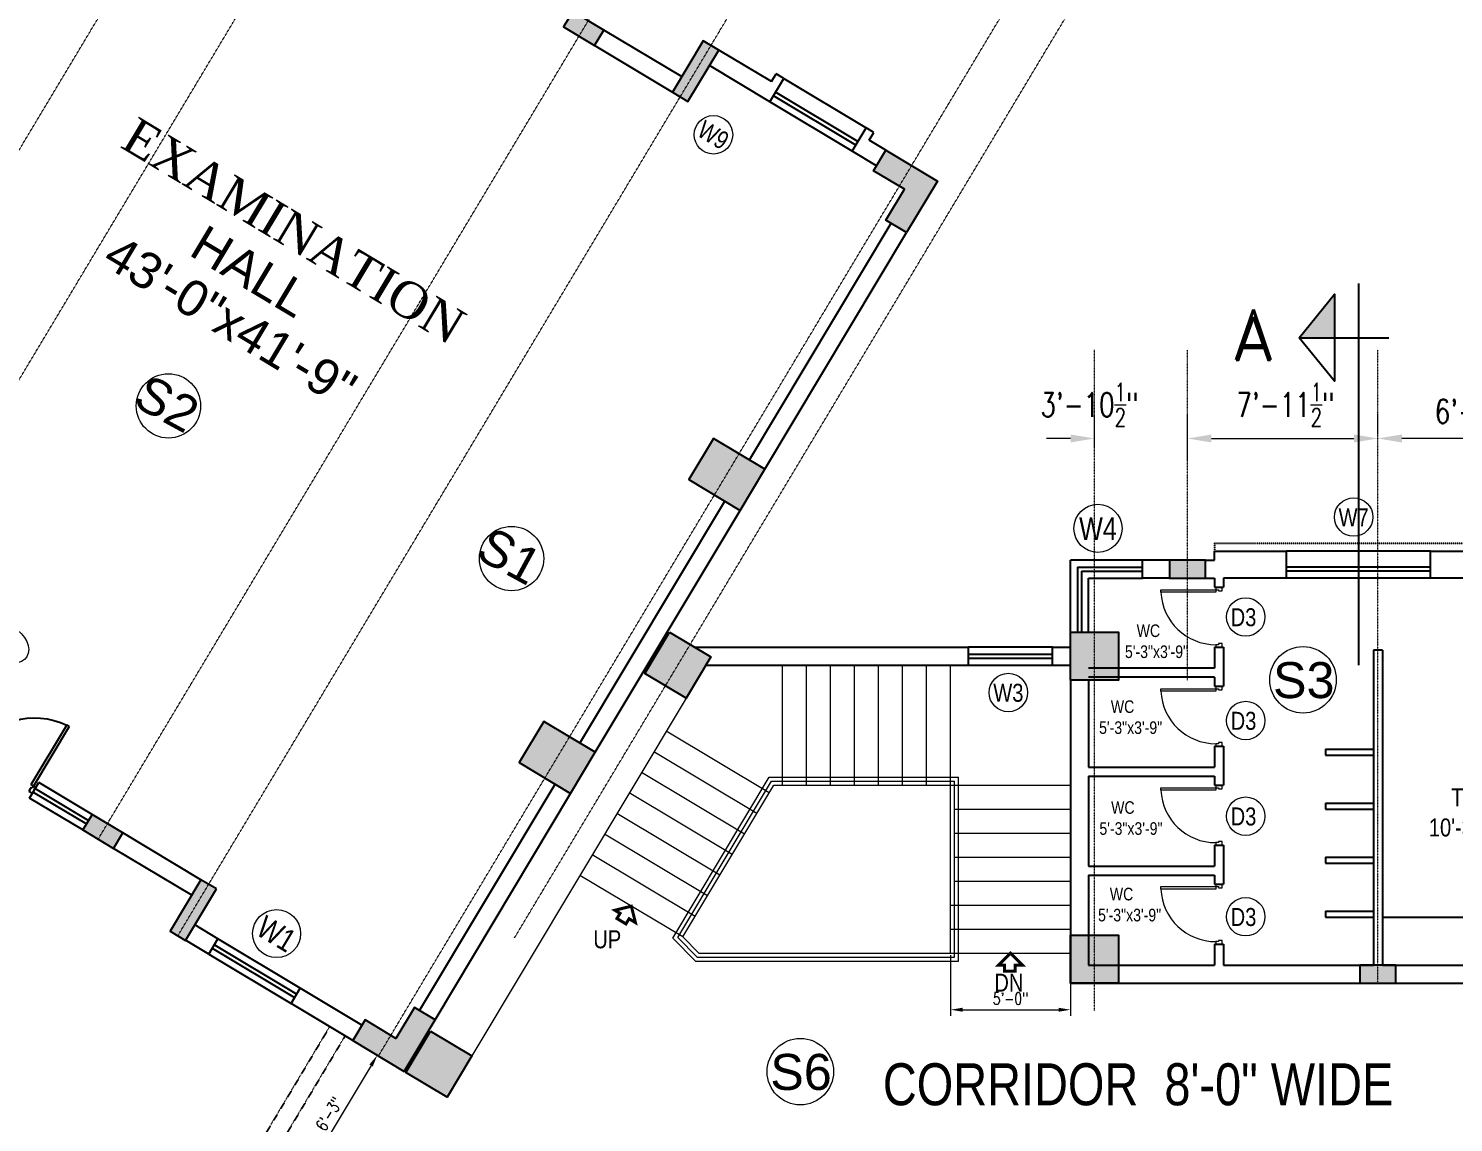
# Model space of a CAD drawing. Header units: inches. Extents: x -110725 to 51121, y 8404 to 44825.
# Drawn here: x 21882 to 22595, y 23442 to 23989 of the extents above; entities that cross this region are included whole.
import ezdxf

# ---------------------------------------------------------------- set-up
doc = ezdxf.new("R2010")
doc.units = ezdxf.units.IN
doc.header["$LTSCALE"] = 0.1
doc.header["$MEASUREMENT"] = 0
doc.linetypes.add('CENTER', pattern=[2, 1.25, -0.25, 0.25, -0.25])
doc.linetypes.add('DASHED', pattern=[0.75, 0.5, -0.25])
doc.layers.get('0').update_dxf_attribs({"color": 1, "lineweight": 0})
doc.layers.get('Defpoints').update_dxf_attribs({"lineweight": 0})
for name, color, linetype in [('COL', 6, 'Continuous'), ('Column Hatch', 7, 'Continuous'), ('GF', 1, 'Continuous'), ('GFW', 5, 'Continuous')]:
    doc.layers.add(name, color=color, linetype=linetype)
for name, color, linetype, lineweight in [('dim', 252, 'Continuous', 0), ('DOOR', 32, 'Continuous', 0), ('GRID', 8, 'CENTER', 0), ('stair', 5, 'Continuous', 0), ('TEXT', 3, 'Continuous', 0)]:
    doc.layers.add(name, color=color, linetype=linetype, lineweight=lineweight)
doc.styles.add('as', font='arial.ttf')
doc.styles.add('ATIF', font='arial.ttf')
doc.styles.add('EHSAN', font='arial.ttf', dxfattribs={"height": 54})
doc.styles.add('ROMAND', font='romand.shx')
doc.styles.add('ROMANS', font='arial.ttf', dxfattribs={"width": 0.8, "height": 15})
doc.styles.add('WORKING', font='romans.shx', dxfattribs={"width": 0.75})
doc.dimstyles.new('1-8', dxfattribs={"dimtxt": 6, "dimasz": 6, "dimexe": 3, "dimexo": 1, "dimgap": 2, "dimtad": 1, "dimdec": 1, "dimzin": 3, "dimdsep": 46, "dimlunit": 4, "dimtxsty": 'WORKING', "dimcen": 2, "dimdle": 3, "dimadec": 0, "dimazin": 0, "dimtfac": 0.75, "dimtdec": 1, "dimtofl": 0, "dimtmove": 1, "dimatfit": 0, "dimfxl": 4, "dimtolj": 1, "dimtzin": 0, "dimlwd": -1, "dimlwe": -1, "dimarcsym": 1})
doc.dimstyles.new('DIM1', dxfattribs={"dimtxt": 54, "dimasz": 6, "dimexe": 6, "dimexo": 3, "dimgap": 1, "dimtad": 0, "dimzin": 0, "dimdsep": 46, "dimlunit": 4, "dimtxsty": 'EHSAN', "dimblk": 'ARCHTICK', "dimcen": 3, "dimdle": 6, "dimclrd": 4, "dimclre": 4, "dimclrt": 6, "dimadec": 0, "dimazin": 0, "dimtfac": 1, "dimtofl": 0, "dimtmove": 1, "dimatfit": 3, "dimldrblk": 'ARCHTICK', "dimfxl": 4, "dimtolj": 1, "dimtzin": 3, "dimlwd": -1, "dimlwe": -1, "dimarcsym": 0})

# ---------------------------------------------------------------- blocks, each defined once
blk = doc.blocks.new('_ArchTick')
at = {"color": 0, "linetype": 'ByBlock', "const_width": 0.15}
blk.add_lwpolyline([(-0.5, -0.5), (0.5, 0.5)], dxfattribs=at)
blk = doc.blocks.new('*D2188')
at = {"layer": 'Defpoints', "color": 0, "transparency": 16777216}
for p in [(22502.48, 24844.24), (22366.67, 24608.79, 1175.74), (25455.72, 22826.98, 1175.74)]:
    blk.add_point(p, dxfattribs=at)
at = {"layer": 'dim', "color": 4, "transparency": 16777216}
for p, q in [((22481.69, 24856.23), (23947.22, 24010.89)), ((22368.17, 24611.39), (22505.48, 24849.44)), ((25612.32, 23050.44), (24146.78, 23895.78)), ((25457.21, 22829.58), (25594.52, 23067.63))]:
    blk.add_line(p, q, dxfattribs=at)
at = {"layer": 'dim', "color": 4, "transparency": 16777216, "xscale": 24, "yscale": 24, "zscale": 24}
for p, rotation in [((22502.48, 24844.24), 150.0229745556265), ((25591.53, 23062.43), 330.0229745556264)]:
    blk.add_blockref('_ArchTick', p, dxfattribs=dict(at, rotation=rotation))
at = {"layer": 'dim', "color": 6, "transparency": 16777216, "insert": (24047, 23953.34), "char_height": 54, "attachment_point": 5, "rotation": 330.02297, "style": 'EHSAN'}
blk.add_mtext('\\A1;297\'-2"', dxfattribs=at)
blk = doc.blocks.new('D2')
for p, q in [((-3, 34.85), (-1.5, 34.85)), ((-3, 1.85), (-3, 34.85)), ((-1.5, 34.85), (-1.5, 1.85)), ((-34.5, 1.88), (-36, 1.88)), ((-36, 1.88), (-36, -1.88)), ((-34.5, 0.38), (-34.5, 1.88)), ((-33.75, 0.38), (-34.5, 0.38)), ((-33.75, -1.88), (-33.75, 0.38)), ((-1.5, 1.85), (-3, 1.85)), ((-2.25, 0.38), (-2.25, -1.88)), ((-1.5, 0.38), (-2.25, 0.38)), ((0, 1.88), (-1.5, 1.88)), ((-1.5, 1.88), (-1.5, 0.38)), ((0, -1.88), (0, 1.88)), ((-36, -1.88), (-33.75, -1.88)), ((-2.25, -1.88), (0, -1.88))]:
    blk.add_line(p, q)
blk.add_arc((-1.5, 1.88), 33, 92.60525, 180)
blk = doc.blocks.new('*D3175')
at = {"layer": 'Defpoints', "color": 0, "transparency": 16777216}
for p in [(22040.45, 23485.08), (22001.91, 23420.73), (22018.02, 23411.08)]:
    blk.add_point(p, dxfattribs=at)
at = {"layer": 'dim', "color": 0, "transparency": 16777216}
for p, q in [((22041.31, 23484.56), (22059.14, 23473.88)), ((22053.48, 23470.28), (22021.11, 23416.22)), ((22002.77, 23420.21), (22020.6, 23409.53))]:
    blk.add_line(p, q, dxfattribs=at)
for points in [[(22052.62, 23470.79), (22054.34, 23469.76), (22056.57, 23475.42)], [(22020.25, 23416.74), (22021.96, 23415.71), (22018.02, 23411.08)]]:
    blk.add_solid(points, dxfattribs=at)
at = {"layer": 'dim', "color": 0, "transparency": 16777216, "insert": (22032.51, 23446.11), "char_height": 6, "attachment_point": 5, "rotation": 59.07994, "style": 'WORKING'}
blk.add_mtext('\\A1;6\'-3"', dxfattribs=at)
blk = doc.blocks.new('1414')
at = {"lineweight": -3}
for p, q in [((0, 0), (0, -27.81)), ((1.09, -27.81), (1.09, 0)), ((54.59, -27.81), (54.59, 0)), ((55.69, 0), (55.69, -27.81)), ((-1.09, -30.53), (-1.09, -27.8)), ((-1.09, -27.8), (0, -27.8)), ((0, -27.8), (0, -28.89)), ((0, -27.81), (1.09, -27.81)), ((55.69, -27.81), (54.59, -27.81)), ((55.69, -27.8), (55.69, -28.89)), ((56.78, -27.8), (55.69, -27.8)), ((56.78, -30.53), (56.78, -27.8)), ((0.55, -30.53), (-1.09, -30.53)), ((0, -28.89), (0.55, -28.89)), ((0.55, -28.89), (0.55, -30.53)), ((55.14, -28.89), (55.14, -30.53)), ((55.69, -28.89), (55.14, -28.89)), ((55.14, -30.53), (56.78, -30.53))]:
    blk.add_line(p, q, dxfattribs=at)
for points in [[(0, 0), (1.09, 0)], [(55.69, 0), (54.59, 0)]]:
    blk.add_lwpolyline(points, dxfattribs=at)
for centre, start, end in [((-1.41, -29.15), 0, 85.0896), ((57.1, -29.15), 94.9104, 180)]:
    blk.add_arc(centre, 29.25, start, end, dxfattribs=at)
blk = doc.blocks.new('*D3176')
at = {"layer": 'Defpoints', "color": 0, "transparency": 16777216}
for p in [(22343.32, 23526.47), (22403.32, 23526.47), (22403.32, 23498.17)]:
    blk.add_point(p, dxfattribs=at)
at = {"layer": 'dim', "color": 0, "transparency": 16777216}
for p, q in [((22343.32, 23525.47), (22343.32, 23495.17)), ((22403.32, 23525.47), (22403.32, 23495.17)), ((22349.32, 23498.17), (22397.32, 23498.17))]:
    blk.add_line(p, q, dxfattribs=at)
for points in [[(22349.32, 23499.17), (22349.32, 23497.17), (22343.32, 23498.17)], [(22397.32, 23499.17), (22397.32, 23497.17), (22403.32, 23498.17)]]:
    blk.add_solid(points, dxfattribs=at)
at = {"layer": 'dim', "color": 0, "transparency": 16777216, "insert": (22373.32, 23503.74), "char_height": 6, "attachment_point": 5, "style": 'WORKING'}
blk.add_mtext('\\A1;5\'-0"', dxfattribs=at)
blk = doc.blocks.new('Ar')
at = {"const_width": 1.5}
blk.add_lwpolyline([(-4.5, 0), (-4.5, 3), (-1.5, 3), (-1.5, 6), (4.5, 0), (-1.5, -6), (-1.5, -2.25), (-4.5, -2.25)], close=True, dxfattribs=at)
blk = doc.blocks.new('*D3190')
at = {"layer": 'Defpoints', "color": 0, "transparency": 16777216}
for p in [(21860.34, 24299.33), (21900.6, 24275.21), (21499.82, 23606.06)]:
    blk.add_point(p, dxfattribs=at)
at = {"layer": 'dim', "color": 0, "transparency": 16777216}
for p, q in [((21890.31, 24281.38), (21850.04, 24305.49)), ((21465.72, 23640.47), (21854.17, 24289.03)), ((21489.52, 23612.23), (21449.26, 23636.34))]:
    blk.add_line(p, q, dxfattribs=at)
for points in [[(21852.46, 24290.06), (21855.89, 24288), (21860.34, 24299.33)], [(21464, 23641.5), (21467.44, 23639.44), (21459.55, 23630.18)]]:
    blk.add_solid(points, dxfattribs=at)
at = {"layer": 'dim', "color": 0, "transparency": 16777216, "insert": (21652.1, 23969.45), "char_height": 12, "attachment_point": 5, "rotation": 59.08061, "style": 'WORKING'}
blk.add_mtext('\\A1;65\'-0"', dxfattribs=at)
blk = doc.blocks.new('*D3196')
at = {"layer": 'Defpoints', "color": 0, "transparency": 16777216}
for p in [(22557.07, 23783.84), (22557.07, 23774.45), (22632.82, 23763.45)]:
    blk.add_point(p, dxfattribs=at)
at = {"layer": 'dim', "color": 0, "transparency": 16777216}
for p, q in [((22557.07, 23786.45), (22557.07, 23795.84)), ((22632.82, 23775.45), (22632.82, 23795.84)), ((22620.82, 23783.84), (22569.07, 23783.84))]:
    blk.add_line(p, q, dxfattribs=at)
for points in [[(22569.07, 23785.84), (22569.07, 23781.84), (22557.07, 23783.84)], [(22620.82, 23785.84), (22620.82, 23781.84), (22632.82, 23783.84)]]:
    blk.add_solid(points, dxfattribs=at)
at = {"layer": 'dim', "color": 0, "transparency": 16777216, "insert": (22603.29, 23797.35), "char_height": 12, "attachment_point": 5, "style": 'WORKING'}
blk.add_mtext('\\A1;6\'-4"', dxfattribs=at)
blk = doc.blocks.new('*D3197')
at = {"layer": 'Defpoints', "color": 0, "transparency": 16777216}
for p in [(22557.07, 23783.84), (22557.07, 23774.45), (22461.82, 23760.62)]:
    blk.add_point(p, dxfattribs=at)
at = {"layer": 'dim', "color": 0, "transparency": 16777216}
for p, q in [((22461.82, 23772.62), (22461.82, 23795.84)), ((22557.07, 23786.45), (22557.07, 23795.84)), ((22473.82, 23783.84), (22545.07, 23783.84))]:
    blk.add_line(p, q, dxfattribs=at)
for points in [[(22473.82, 23785.84), (22473.82, 23781.84), (22461.82, 23783.84)], [(22545.07, 23785.84), (22545.07, 23781.84), (22557.07, 23783.84)]]:
    blk.add_solid(points, dxfattribs=at)
at = {"layer": 'dim', "color": 0, "transparency": 16777216, "insert": (22510.85, 23800.71), "char_height": 12, "attachment_point": 5, "style": 'WORKING'}
blk.add_mtext('\\A1;7\'-11{\\H0.75x;\\S1/2;}"', dxfattribs=at)
blk = doc.blocks.new('*D3198')
at = {"layer": 'Defpoints', "color": 0, "transparency": 16777216}
for p in [(22415.32, 23783.84), (22415.32, 23767.37), (22461.82, 23760.62)]:
    blk.add_point(p, dxfattribs=at)
at = {"layer": 'dim', "color": 0, "transparency": 16777216}
for p, q in [((22415.32, 23779.37), (22415.32, 23795.84)), ((22461.82, 23772.62), (22461.82, 23795.84)), ((22403.32, 23783.84), (22391.32, 23783.84)), ((22473.82, 23783.84), (22485.82, 23783.84))]:
    blk.add_line(p, q, dxfattribs=at)
for points in [[(22403.32, 23785.84), (22403.32, 23781.84), (22415.32, 23783.84)], [(22473.82, 23785.84), (22473.82, 23781.84), (22461.82, 23783.84)]]:
    blk.add_solid(points, dxfattribs=at)
at = {"layer": 'dim', "color": 0, "transparency": 16777216, "insert": (22412.79, 23800.71), "char_height": 12, "attachment_point": 5, "style": 'WORKING'}
blk.add_mtext('\\A1;3\'-10{\\H0.75x;\\S1/2;}"', dxfattribs=at)

msp = doc.modelspace()

# ---------------------------------------------------------------- hatches: boundary and pattern name
at = {"layer": 'Column Hatch'}
h = msp.add_hatch(color=256, dxfattribs=at)
h.dxf.hatch_style = 1
h.paths.add_polyline_path([(22169.80429, 23988.08045), (22154.35707, 23997.33253), (22149.73258, 23989.61151), (22165.17981, 23980.35943)])
h = msp.add_hatch(color=256, dxfattribs=at)
h.dxf.hatch_style = 1
h.paths.add_polyline_path([(22227.34932, 23978.09547), (22219.63746, 23982.73526), (22204.22278, 23956.99836), (22211.93465, 23952.35858)])
h = msp.add_hatch(color=256, dxfattribs=at)
h.dxf.hatch_style = 1
h.paths.add_polyline_path([(22321.31904, 23886.83629), (22311.00641, 23893.01933), (22320.25571, 23908.46117), (22304.81386, 23917.71047), (22310.99519, 23927.99626), (22336.7371, 23912.57821)])
h = msp.add_hatch(color=256, dxfattribs=at)
h.dxf.hatch_style = 1
h.paths.add_polyline_path([(22250.41328, 23768.4523), (22224.67639, 23783.86698), (22212.34465, 23763.27746), (22238.08154, 23747.86278)])
h = msp.add_hatch(color=256, dxfattribs=at)
h.dxf.hatch_style = 1
h.paths.add_polyline_path([(22470.82094, 23722.9645), (22452.8149, 23722.9645), (22452.8149, 23713.9645), (22470.82094, 23713.9645)])
h = msp.add_hatch(color=256, dxfattribs=at)
h.dxf.hatch_style = 1
h.paths.add_polyline_path([(22223.36395, 23674.63685), (22202.77471, 23686.96906), (22190.4425, 23666.37982), (22211.03174, 23654.04761)])
h = msp.add_hatch(color=256, dxfattribs=at)
h.dxf.hatch_style = 1
h.paths.add_polyline_path([(22427.32094, 23686.96906), (22403.32094, 23686.96906), (22403.32094, 23662.96906), (22427.32094, 23662.96906)])
h = msp.add_hatch(color=256, dxfattribs=at)
h.dxf.hatch_style = 1
h.paths.add_polyline_path([(22139.89416, 23642.31496), (22127.56242, 23621.72544), (22153.29931, 23606.31077), (22165.63106, 23626.90028)])
h = msp.add_hatch(color=256, dxfattribs=at)
h.dxf.hatch_style = 1
h.paths.add_polyline_path([(21929.33328, 23586.58897), (21913.88606, 23595.84104), (21909.26157, 23588.12002), (21924.70879, 23578.86795)])
h = msp.add_hatch(color=256, dxfattribs=at)
h.dxf.hatch_style = 1
h.paths.add_polyline_path([(21976.0853, 23558.58683), (21968.36423, 23563.21123), (21952.94955, 23537.47434), (21960.67062, 23532.84994)])
h = msp.add_hatch(color=256, dxfattribs=at)
h.dxf.hatch_style = 1
h.paths.add_polyline_path([(22427.32094, 23535.4645), (22403.32094, 23535.4645), (22403.32094, 23511.4645), (22427.32094, 23511.4645)])
h = msp.add_hatch(color=256, dxfattribs=at)
h.dxf.hatch_style = 1
h.paths.add_polyline_path([(22566.07396, 23520.4645), (22548.06792, 23520.4645), (22548.06792, 23511.4645), (22566.07396, 23511.4645)])
h = msp.add_hatch(color=256, dxfattribs=at)
h.dxf.hatch_style = 1
h.paths.add_polyline_path([(22566.07396, 23520.4645), (22548.06792, 23520.4645), (22548.06792, 23511.4645), (22566.07396, 23511.4645)])
h = msp.add_hatch(color=256, dxfattribs=at)
h.dxf.hatch_style = 1
h.paths.add_polyline_path([(22085.45169, 23493.08548), (22075.15514, 23499.25257), (22065.90687, 23483.81169), (22050.46483, 23493.06066), (22044.29172, 23482.76162), (22070.03363, 23467.34357)])
h = msp.add_hatch(color=256, dxfattribs=at)
h.dxf.hatch_style = 1
h.paths.add_polyline_path([(22103.83321, 23475.07435), (22083.24575, 23487.40549), (22070.91431, 23466.81609), (22091.501, 23454.48511)])
at = {"layer": 'GF'}
msp.add_hatch(color=252, dxfattribs=at).paths.add_polyline_path([(22535.34745, 23834.21323), (22517.5993, 23834.21323), (22535.34745, 23855.9594)])

# ---------------------------------------------------------------- linework, layer by layer
at = {"layer": 'COL', "linetype": 'Continuous'}
for points in [[(22169.80429, 23988.08045), (22154.35707, 23997.33253), (22149.73258, 23989.61151), (22165.17981, 23980.35943)], [(22250.40491, 23768.45731), (22224.66802, 23783.87199), (22212.33628, 23763.28248), (22238.07317, 23747.8678)], [(22470.82094, 23722.9645), (22452.8149, 23722.9645), (22452.8149, 23713.9645), (22470.82094, 23713.9645)], [(22165.61441, 23626.91025), (22139.87751, 23642.32493), (22127.54577, 23621.73542), (22153.28266, 23606.32074)], [(21929.33328, 23586.58897), (21913.88606, 23595.84104), (21909.26157, 23588.12002), (21924.70879, 23578.86795)], [(22566.07396, 23520.4645), (22548.06792, 23520.4645), (22548.06792, 23511.4645), (22566.07396, 23511.4645)], [(22566.07396, 23520.4645), (22548.06792, 23520.4645), (22548.06792, 23511.4645), (22566.07396, 23511.4645)]]:
    msp.add_lwpolyline(points, close=True, dxfattribs=at)
at = {"layer": 'COL'}
for points in [[(22227.34932, 23978.09547), (22219.63746, 23982.73526), (22204.22278, 23956.99836), (22211.93465, 23952.35858)], [(22202.77471, 23686.96906), (22223.36395, 23674.63685), (22211.03174, 23654.04761), (22190.4425, 23666.37982)], [(22403.32094, 23686.96906), (22427.32094, 23686.96906), (22427.32094, 23662.96906), (22403.32094, 23662.96906)], [(21976.0853, 23558.58683), (21968.36423, 23563.21123), (21952.94955, 23537.47434), (21960.67062, 23532.84994)], [(22403.32094, 23535.4645), (22427.32094, 23535.4645), (22427.32094, 23511.4645), (22403.32094, 23511.4645)], [(22083.24397, 23487.40656), (22103.83321, 23475.07435), (22091.501, 23454.48511), (22070.91176, 23466.81732)]]:
    msp.add_lwpolyline(points, close=True, dxfattribs=at)
at = {"layer": 'COL', "linetype": 'Continuous'}
for points in [[(22321.31904, 23886.83629), (22311.00641, 23893.01933), (22320.25571, 23908.46117), (22304.81386, 23917.71047), (22310.99519, 23927.99626), (22336.7371, 23912.57821), (22321.31904, 23886.83629)], [(22085.45169, 23493.08548), (22075.15514, 23499.25257), (22065.90687, 23483.81169), (22050.46483, 23493.06066), (22044.29172, 23482.76162), (22070.03363, 23467.34357), (22085.45169, 23493.08548)]]:
    msp.add_lwpolyline(points, dxfattribs=at)
at = {"layer": 'GF', "linetype": 'Continuous'}
for p, q in [((22208.99391, 23964.63115), (22169.81255, 23988.09535)), ((22204.36992, 23956.90984), (22165.18855, 23980.37404)), ((21968.36434, 23563.21141), (21929.33328, 23586.58897)), ((21963.73993, 23555.49034), (21924.70879, 23578.86795))]:
    msp.add_line(p, q, dxfattribs=at)
at = {"layer": 'GF'}
for p, q in [((22253.71283, 23962.28319), (22227.34932, 23978.09547)), ((22252.94053, 23952.25171), (22222.72012, 23970.37728)), ((22252.94053, 23952.25171), (22259.88762, 23963.82702)), ((22253.71283, 23962.28319), (22256.02853, 23966.14162)), ((22259.88762, 23963.82702), (22256.02853, 23966.14162)), ((22294.1042, 23927.56259), (22301.0513, 23939.13791)), ((22304.91039, 23936.8233), (22301.0513, 23939.13791)), ((22302.59469, 23932.96486), (22304.91039, 23936.8233)), ((22306.30562, 23920.24444), (22294.1042, 23927.56259)), ((22310.93483, 23927.96263), (22302.59469, 23932.96486)), ((22242.68527, 23773.08087), (22313.5983, 23891.46123)), ((22250.40633, 23768.45646), (22321.31904, 23886.83629)), ((22547.32094, 23861.39594), (22547.32094, 23670.53306)), ((22517.5993, 23834.21323), (22562.59463, 23834.21323)), ((22157.89476, 23631.53381), (22230.3521, 23752.4922)), ((22165.61583, 23626.9094), (22238.07317, 23747.8678)), ((22439.32094, 23713.96906), (22439.32094, 23722.9645)), ((22452.8149, 23722.9645), (22439.32094, 23722.9645)), ((22470.82094, 23722.9645), (22475.32094, 23722.9645)), ((22475.32094, 23727.45994), (22511.32094, 23727.45994)), ((22475.32094, 23722.95579), (22475.32094, 23727.45579)), ((22511.32094, 23713.95994), (22511.32094, 23727.45994)), ((22583.32094, 23727.45994), (22619.32094, 23727.45994)), ((22583.32094, 23713.95994), (22583.32094, 23727.45994)), ((22452.8149, 23713.9645), (22439.32094, 23713.9645)), ((22470.82094, 23713.9645), (22475.32094, 23713.9645)), ((22475.32094, 23713.95994), (22475.32094, 23709.45994)), ((22479.82094, 23713.95994), (22479.82094, 23709.45994)), ((22511.32094, 23713.95994), (22479.82094, 23713.95994)), ((22623.82094, 23713.95994), (22583.32094, 23713.95994)), ((22475.32094, 23709.45994), (22479.82094, 23709.45994)), ((22215.29633, 23679.46906), (22352.32094, 23679.46906)), ((22352.32094, 23670.46906), (22352.32094, 23679.46906)), ((22394.32094, 23679.46906), (22403.32094, 23679.46906)), ((22394.32094, 23670.46906), (22394.32094, 23679.46906)), ((22475.32094, 23679.45994), (22475.32094, 23668.9645)), ((22475.32094, 23679.45994), (22479.82094, 23679.45994)), ((22479.82094, 23679.45994), (22479.82094, 23659.9645)), ((22559.32094, 23677.9645), (22554.82094, 23677.9645)), ((22554.82094, 23677.9645), (22554.82094, 23520.4645)), ((22559.32094, 23677.9645), (22559.32094, 23520.4645)), ((22220.86759, 23670.46906), (22352.32094, 23670.46906)), ((22394.32094, 23670.46906), (22403.32094, 23670.46906)), ((22475.32094, 23668.9645), (22412.32094, 23668.9645)), ((22475.32094, 23664.4645), (22412.32094, 23664.4645)), ((22475.32094, 23664.4645), (22475.32094, 23659.9645)), ((22403.32094, 23662.96906), (22403.32094, 23511.4645)), ((22412.32094, 23662.96906), (22412.32094, 23619.4645)), ((22475.32094, 23659.9645), (22479.82094, 23659.9645)), ((22475.32094, 23629.9645), (22475.32094, 23619.4645)), ((22475.32094, 23629.9645), (22479.82094, 23629.9645)), ((22479.82094, 23629.9645), (22479.82094, 23610.4645)), ((22412.32094, 23619.4645), (22475.32094, 23619.4645)), ((22412.32094, 23614.9645), (22475.32094, 23614.9645)), ((22412.32094, 23614.9645), (22412.32094, 23569.9645)), ((22475.32094, 23614.9645), (22475.32094, 23610.4645)), ((22077.73094, 23497.71042), (22145.56159, 23610.94514)), ((22475.32094, 23610.4645), (22479.82094, 23610.4645)), ((22085.45169, 23493.08548), (22153.28266, 23606.32074)), ((22475.32094, 23580.4645), (22475.32094, 23569.9645)), ((22475.32094, 23580.4645), (22479.82094, 23580.4645)), ((22479.82094, 23580.4645), (22479.82094, 23560.9645)), ((22412.32094, 23569.9645), (22475.32094, 23569.9645)), ((22412.32094, 23565.4645), (22475.32094, 23565.4645)), ((22412.32094, 23565.4645), (22412.32094, 23520.4645)), ((22475.32094, 23565.4645), (22475.32094, 23560.9645)), ((22475.32094, 23560.9645), (22479.82094, 23560.9645)), ((21976.8792, 23533.64051), (21965.31589, 23540.6003)), ((21972.25235, 23525.92091), (21960.68904, 23532.8807)), ((21972.25235, 23525.92091), (21976.8792, 23533.64051)), ((22475.32094, 23530.9645), (22479.82094, 23530.9645)), ((22475.32094, 23530.9645), (22475.32094, 23520.4645)), ((22479.82094, 23530.9645), (22479.82094, 23520.4645)), ((22412.32094, 23520.4645), (22475.32094, 23520.4645)), ((22479.82094, 23520.4645), (22554.82094, 23520.4645)), ((22559.32094, 23520.4645), (22682.32094, 23520.4645)), ((22013.42357, 23501.24439), (22018.05042, 23508.964)), ((22048.92328, 23490.4891), (22018.05042, 23508.964)), ((22403.32094, 23511.4645), (22691.32094, 23511.4645)), ((22044.29644, 23482.7695), (22013.42357, 23501.24439))]:
    msp.add_line(p, q, dxfattribs=at)
at = {"layer": 'GF', "linetype": 'DASHED'}
for p, q in [((22475.32063, 23731.46393), (22619.32026, 23731.47671)), ((22475.32063, 23731.45979), (22475.32097, 23727.45994))]:
    msp.add_line(p, q, dxfattribs=at)
at = {"layer": 'GF'}
msp.add_lwpolyline([(22517.5993, 23834.21323), (22535.34745, 23855.9594), (22535.34745, 23812.46706)], close=True, dxfattribs=at)
at = {"layer": 'GFW'}
for p, q in [((22259.88081, 23963.83111), (22301.05203, 23939.15459)), ((22296.9348, 23932.28525), (22255.76357, 23956.96177)), ((22294.10728, 23927.56771), (22252.93606, 23952.24423)), ((22295.90661, 23930.56978), (22254.73539, 23955.2463)), ((22403.32094, 23686.96906), (22403.32094, 23722.96906)), ((22439.32094, 23722.96906), (22403.32094, 23722.96906)), ((22583.32094, 23727.45994), (22511.32094, 23727.45994)), ((22406.82094, 23719.46906), (22439.32094, 23719.46906)), ((22406.82094, 23719.46906), (22406.82094, 23686.96906)), ((22408.82094, 23717.46906), (22439.32094, 23717.46906)), ((22408.82094, 23717.46906), (22408.82094, 23686.96906)), ((22412.32094, 23686.96906), (22412.32094, 23713.96906)), ((22412.32094, 23713.96906), (22439.32094, 23713.96906)), ((22583.32094, 23719.4645), (22511.32094, 23719.4645)), ((22583.32094, 23717.4645), (22511.32094, 23717.4645)), ((22583.32094, 23713.9645), (22511.32094, 23713.9645)), ((22394.32094, 23679.46906), (22352.32094, 23679.46906)), ((22352.32094, 23675.96906), (22394.32094, 23675.96906)), ((22352.32094, 23673.96906), (22394.32094, 23673.96906)), ((22352.32094, 23670.46906), (22394.32094, 23670.46906)), ((22530.82094, 23628.4645), (22554.82094, 23628.4645)), ((22530.82094, 23628.4645), (22530.82094, 23625.4645)), ((22530.82094, 23625.4645), (22554.82094, 23625.4645)), ((21882.67587, 23604.04346), (21887.30036, 23611.76448)), ((21884.47389, 23607.04542), (21911.05942, 23591.12171)), ((21885.50156, 23608.76121), (21912.08709, 23592.83749)), ((21913.88606, 23595.84104), (21887.30036, 23611.76448)), ((21909.26157, 23588.12002), (21882.67587, 23604.04346)), ((22530.82094, 23601.4645), (22554.82094, 23601.4645)), ((22530.82094, 23601.4645), (22530.82094, 23598.4645)), ((22530.82094, 23598.4645), (22554.82094, 23598.4645)), ((22530.82094, 23574.4645), (22554.82094, 23574.4645)), ((22530.82094, 23574.4645), (22530.82094, 23571.4645)), ((22530.82094, 23571.4645), (22554.82094, 23571.4645)), ((22530.82094, 23547.4645), (22554.82094, 23547.4645)), ((22530.82094, 23547.4645), (22530.82094, 23544.4645)), ((22530.82094, 23544.4645), (22554.82094, 23544.4645)), ((22559.32094, 23544.4645), (22682.32094, 23544.4645)), ((21974.05168, 23528.92298), (22015.2229, 23504.24646)), ((21975.07987, 23530.63845), (22016.25109, 23505.96193)), ((22018.05042, 23508.964), (21976.8792, 23533.64051)), ((21972.25235, 23525.92091), (22013.42357, 23501.24439))]:
    msp.add_line(p, q, dxfattribs=at)
at = {"layer": 'GFW', "linetype": 'DASHED'}
for p, q in [((22032.73346, 23489.7028), (21994.18891, 23425.35068)), ((22040.4528, 23485.07551), (22001.90993, 23420.72619))]:
    msp.add_line(p, q, dxfattribs=at)
at = {"layer": 'GRID'}
for p, q in [((21725.18601, 23673.89267), (22138.77438, 24364.41792)), ((21786.59862, 23661.58869), (22189.39587, 24334.09713)), ((21916.98518, 23583.49398), (22321.31984, 24258.56928)), ((21956.81009, 23535.16214), (22371.93564, 24228.25386)), ((22057.16268, 23475.0526), (22472.28758, 24168.14322)), ((22125.20412, 23534.10358), (22486.3434, 24137.06012)), ((22415.32094, 23497.76799), (22415.32094, 23828.10564)), ((22461.81792, 23662.96906), (22461.81792, 23828.10564)), ((22557.07094, 23511.4645), (22557.07094, 23828.10564))]:
    msp.add_line(p, q, dxfattribs=at)
at = {"layer": 'stair'}
for p, q in [((22259.32094, 23610.46906), (22259.32094, 23670.46906)), ((22271.32094, 23610.46906), (22271.32094, 23670.46906)), ((22283.32094, 23610.46906), (22283.32094, 23670.46906)), ((22295.32094, 23610.46906), (22295.32094, 23670.46906)), ((22307.32094, 23610.46906), (22307.32094, 23670.46906)), ((22319.32094, 23610.46906), (22319.32094, 23670.46906)), ((22331.32094, 23610.46906), (22331.32094, 23670.46906)), ((22343.32094, 23526.46906), (22343.32094, 23670.46906)), ((22211.03174, 23654.04761), (22103.83321, 23475.07435)), ((22252.55747, 23606.60855), (22201.08401, 23637.43845)), ((22246.39149, 23596.31385), (22194.91803, 23627.14376)), ((22240.22551, 23586.01916), (22188.75205, 23616.84906)), ((22204.36057, 23533.92388), (22252.6029, 23614.46906)), ((22252.6029, 23614.46906), (22347.32094, 23614.46906)), ((22347.32094, 23522.46906), (22347.32094, 23614.46906)), ((22234.05953, 23575.72447), (22182.58607, 23606.55437)), ((22206.87809, 23534.23479), (22253.73631, 23612.46906)), ((22209.39561, 23534.5457), (22254.86971, 23610.46906)), ((22253.73631, 23612.46906), (22345.32094, 23612.46906)), ((22254.86971, 23610.46906), (22403.32094, 23610.46906)), ((22345.32094, 23524.46906), (22345.32094, 23612.46906)), ((22227.89355, 23565.42978), (22176.42009, 23596.25968)), ((22345.32094, 23598.46906), (22403.32094, 23598.46906)), ((22221.72757, 23555.13509), (22170.25411, 23585.96499)), ((22345.32094, 23586.46906), (22403.32094, 23586.46906)), ((22215.56159, 23544.84039), (22164.08813, 23575.67029)), ((22345.32094, 23574.46906), (22403.32094, 23574.46906)), ((22209.39561, 23534.5457), (22157.92215, 23565.3756)), ((22345.32094, 23562.46906), (22403.32094, 23562.46906)), ((22343.32094, 23550.46906), (22403.32094, 23550.46906)), ((22343.32094, 23538.46906), (22403.32094, 23538.46906)), ((22204.36057, 23533.92388), (22215.8154, 23522.46906)), ((22206.87809, 23534.23479), (22216.64382, 23524.46906)), ((22209.39561, 23534.5457), (22217.47225, 23526.46906)), ((22215.8154, 23522.46906), (22347.32094, 23522.46906)), ((22216.64382, 23524.46906), (22345.32094, 23524.46906)), ((22217.47225, 23526.46906), (22343.32094, 23526.46906)), ((22343.32094, 23526.46906), (22403.32094, 23526.46906))]:
    msp.add_line(p, q, dxfattribs=at)
at = {"layer": 'TEXT', "linetype": 'Continuous'}
for centre, radius in [((22224.72215, 23935.71058), 9.61771), ((22417.04562, 23738.90325), 12.02213), ((22544.93115, 23744.5436), 9.61771), ((22490.9511, 23694.57232), 9.61771), ((22372.22764, 23656.78841), 9.61771), ((22490.9511, 23642.77445), 9.61771), ((22490.9511, 23594.96088), 9.61771), ((22490.9511, 23544.67658), 9.61771), ((22006.2211, 23536.23756), 12.02213)]:
    msp.add_circle(centre, radius, dxfattribs=at)
at = {"layer": 'TEXT'}
for centre, radius in [((21952.13057, 23800.1375), 16.08225), ((22123.72239, 23723.76879), 16.08225), ((22519.62148, 23663.15044), 16.6286), ((22268.16322, 23467.22117), 16.6286)]:
    msp.add_circle(centre, radius, dxfattribs=at)
at = {"layer": 'TEXT', "linetype": 'Continuous'}
msp.add_ellipse((21869.56309, 23681.8791), major_axis=(-11.75024, 7.17259), ratio=0.662206312, dxfattribs=at)

# ---------------------------------------------------------------- block references
at = {"layer": 'Column Hatch'}
for p, rotation in [((22181.34121, 23546.1034), 58.99999999999998), ((22373.32094, 23521.96906), 90)]:
    msp.add_blockref('Ar', p, dxfattribs=dict(at, rotation=rotation))
at = {"layer": 'DOOR'}
for name, p, xscale, yscale, zscale, rotation in [('D2', (22477.57094, 23709.45994), 0.8333333333333333, 0.8333333333333333, 0.8333333333333333, 90.00000000047643), ('1414', (21902.46434, 23639.73107), -1.244066283162314, 1.244066283147049, 1.244066283158624, 329.0814118115636), ('D2', (22477.57094, 23659.9645), 0.8333333333333333, 0.8333333333333333, 0.8333333333333333, 90.00000000047643), ('D2', (22477.57094, 23610.4645), 0.8333333333333333, 0.8333333333333333, 0.8333333333333333, 90.00000000047643), ('D2', (22477.57094, 23560.9645), 0.8333333333333333, 0.8333333333333333, 0.8333333333333333, 90.00000000047643)]:
    msp.add_blockref(name, p, dxfattribs=dict(at, xscale=xscale, yscale=yscale, zscale=zscale, rotation=rotation))

# ---------------------------------------------------------------- texts
at = {"layer": 'TEXT', "linetype": 'Continuous', "style": 'ROMANS', "width": 0.8}
for s, height, p in [('W9', 9, (22215.87276, 23935.63088)), ('W1', 11.25, (21995.15936, 23536.13793))]:
    msp.add_text(s, height=height, rotation=329, dxfattribs=at).set_placement(p)
at = {"layer": 'TEXT', "style": 'as'}
for s, p in [('HALL', (21961.64949, 23875.94445)), ('43\'-0"x41\'-9"', (21918.21948, 23871.10069))]:
    msp.add_text(s, height=18, rotation=329, dxfattribs=at).set_placement(p)
at = {"layer": 'TEXT', "style": 'ROMAND'}
msp.add_text('A', height=25.2, dxfattribs=at).set_placement((22483.9609, 23823.12166))
at = {"layer": 'TEXT', "linetype": 'Continuous', "style": 'ROMANS', "width": 0.8}
for s, height, p in [('W4', 11.25, (22407.61518, 23733.12064)), ('W7', 9, (22537.3868, 23739.91751)), ('D3', 9, (22483.40675, 23689.94623)), ('W3', 9, (22364.68328, 23652.16232)), ('D3', 9, (22483.40675, 23638.14836)), ('D3', 9, (22483.40675, 23590.3348)), ('D3', 9, (22483.40675, 23540.05049))]:
    msp.add_text(s, height=height, dxfattribs=at).set_placement(p)
at = {"layer": 'TEXT', "insert": (21936.64201, 23945.18405), "char_height": 18, "width": 329.7552632, "attachment_point": 1, "rotation": 329, "style": 'as'}
msp.add_mtext('{\\fTimes New Roman CE|b0|i0|c238|p18;EXAMINATION }', dxfattribs=at)
at = {"layer": 'TEXT', "char_height": 18, "attachment_point": 1, "rotation": 331.47549871, "style": 'ATIF'}
for s, insert in [('\\pxqc;S2', (21937.93396, 23818.82936)), ('\\pxqc;S1', (22109.27489, 23742.69637))]:
    msp.add_mtext_dynamic_manual_height_columns(s, width=40.4611724, gutter_width=15, heights=[0], dxfattribs=dict(at, insert=insert))
at = {"layer": 'TEXT', "attachment_point": 1}
for s, width, gutter_width, insert, char_height, style in [('{\\fArial CYR|b0|i0|c0|p34;   WC\\P5\'-3"x3\'-9"}', 1135.5, 30, (22430.54347, 23690.84054), 6.3, 'ROMANS'), ('S3', 29.5717298, 15, (22504.59819, 23672.00198), 18, 'ATIF'), ('{\\fArial CYR|b0|i0|c0|p34;   WC\\P5\'-3"x3\'-9"}', 1135.5, 30, (22417.61007, 23652.88189), 6.3, 'ROMANS'), ('{\\fArial CYR|b0|i0|c0|p34;    TOILET\\fArial CYR|b0|i0|c204|p34;\\P\\fArial CYR|b0|i0|c0|p34;10\\fArial CYR|b0|i0|c204|p34;\'-\\fArial CYR|b0|i0|c0|p34;3\\fArial CYR|b0|i0|c204|p34;"\\fArial CYR|b0|i0|c0|p34;x16\\fArial CYR|b0|i0|c204|p34;\'-\\fArial CYR|b0|i0|c0|p34;1½\\fArial CYR|b0|i0|c204|p34;"}', 1135.5, 30, (22582.52311, 23608.81714), 9, 'ROMANS'), ('{\\fArial CYR|b0|i0|c0|p34;   WC\\P5\'-3"x3\'-9"}', 1135.5, 30, (22417.76776, 23602.438), 6.3, 'ROMANS'), ('{\\fArial CYR|b0|i0|c0|p34;   WC\\P5\'-3"x3\'-9"}', 1135.5, 30, (22417.1008, 23559.14605), 6.3, 'ROMANS'), ('UP', 1135.5, 30, (22164.6257, 23537.90196), 9, 'ROMANS'), ('DN', 1135.5, 30, (22365.22116, 23516.21583), 9, 'ROMANS'), ('S6', 29.5717298, 15, (22253.13993, 23476.07271), 18, 'ATIF'), ('{\\fArial CYR|b0|i0|c204|p34;CORRIDOR\\fArial CYR|b0|i0|c0|p34;  8\'-0" WIDE}', 1135.5, 30, (22309.44815, 23471.39422), 21, 'ROMANS')]:
    msp.add_mtext_dynamic_manual_height_columns(s, width=width, gutter_width=gutter_width, heights=[0], dxfattribs=dict(at, insert=insert, char_height=char_height, style=style))

# ---------------------------------------------------------------- dimensions: what is measured, and where the dimension line sits
at = {"layer": 'dim'}
for base, p1, p2, angle, dimstyle, override, picture, middle, dimtype in [((22502.47733, 24844.24306, -1174.66297), (25455.71569, 22826.982, 1.07221), (22366.66668, 24608.79412, 1.07221), 150.02297456, 'DIM1', {"dimtxt": 36, "dimasz": 24, "dimdle": 24}, '*D2188', (24047.00184, 23953.33699, -1174.66297), 161), ((22415.32094, 23783.83598), (22461.81792, 23760.62494), (22415.32094, 23767.37151), 180, '1-8', {"dimtxt": 12, "dimasz": 12, "dimexe": 12, "dimexo": 12, "dimtmove": 1, "dimfxl": 4}, '*D3198', (22412.78863, 23788.2108), 160), ((22557.07094, 23783.83598), (22632.82396, 23763.45433), (22557.07094, 23774.44586), 180, '1-8', {"dimtxt": 12, "dimasz": 12, "dimexe": 12, "dimexo": 12, "dimtmove": 1, "dimfxl": 4}, '*D3196', (22603.29467, 23788.2108), 160)]:
    dim = msp.add_linear_dim(base=base, p1=p1, p2=p2, angle=angle, dimstyle=dimstyle, override=override, dxfattribs=at)
    dim.commit()
    dim.dimension.update_dxf_attribs({"geometry": picture, "text_midpoint": middle, "dimtype": dimtype})
dim = msp.add_aligned_dim(p1=(21499.81637, 23606.06066), p2=(21900.60239, 24275.21116), distance=46.93232, dimstyle='1-8', override={"dimtxt": 12, "dimasz": 12, "dimexe": 12, "dimexo": 12, "dimtmove": 1, "dimfxl": 4}, dxfattribs=at)
dim.commit()
dim.dimension.update_dxf_attribs({"geometry": '*D3190', "text_midpoint": (21652.10299, 23969.44911)})
dim = msp.add_linear_dim(base=(22557.07094, 23783.83598), p1=(22461.81792, 23760.62494), p2=(22557.07094, 23774.44586), dimstyle='1-8', override={"dimtxt": 12, "dimasz": 12, "dimexe": 12, "dimexo": 12, "dimtmove": 1, "dimfxl": 4}, dxfattribs=at)
dim.commit()
dim.dimension.update_dxf_attribs({"geometry": '*D3197', "text_midpoint": (22510.84721, 23788.2108), "dimtype": 160})
dim = msp.add_linear_dim(base=(22403.32094, 23498.17203), p1=(22343.32094, 23526.46906), p2=(22403.32094, 23526.46906), dimstyle='1-8', dxfattribs=at)
dim.commit()
dim.dimension.update_dxf_attribs({"geometry": '*D3176', "text_midpoint": (22373.32094, 23503.74346)})
dim = msp.add_aligned_dim(p1=(22040.4528, 23485.07551), p2=(22001.90993, 23420.72619), distance=18.78152, dimstyle='1-8', dxfattribs=at)
dim.commit()
dim.dimension.update_dxf_attribs({"geometry": '*D3175', "text_midpoint": (22032.51411, 23446.11296)})

doc.saveas('drawing.dxf')
